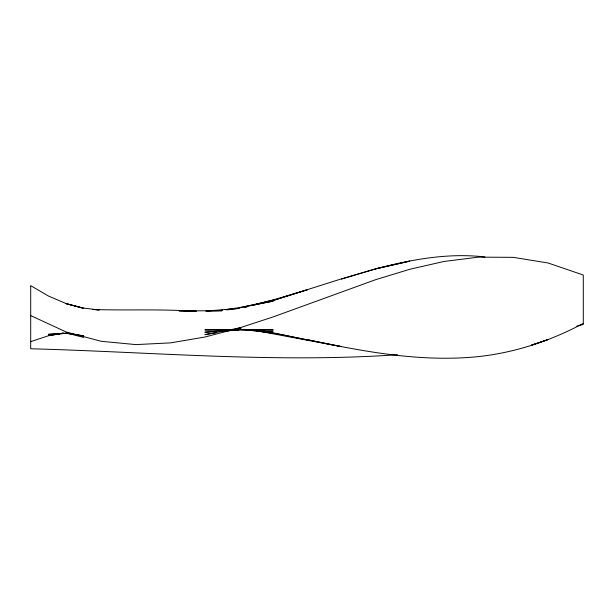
<?xml version="1.0" encoding="UTF-8"?>
<svg xmlns="http://www.w3.org/2000/svg" width="614" height="614" viewBox="0 0 614 614"><rect width="100%" height="100%" fill="white"/><g stroke="black" fill="none" stroke-linecap="round" stroke-linejoin="round"><path stroke-width="0.92" d="M583.3 323.401C550.819 340.762 515.246 352.597 478.559 356.58C421.035 362.513 363.48 351.507 307.384 339.711L341.476 346.634L255.739 330.57M30.7 341.622L48.422 335.766L59.566 333.755M30.7 315.596L66.059 331.921L101.118 341.277L135.909 344.607L170.477 342.881L204.869 337.04L239.122 328.053L273.284 316.87L375.599 279.692L409.791 269.277L444.099 261.441L478.559 257.143L513.22 257.343L548.118 262.992L583.3 275.041L583.3 324.476L576.822 326.095M341.476 279.117L375.599 268.878L409.791 261.142L375.599 268.863C411.111 259.545 448.128 252.653 484.937 256.982M375.599 268.878L341.476 278.848L273.284 300.438L307.384 289.754L273.284 299.893L252.047 305.396M245.585 307.077L247.434 306.593L244.664 307.353M254.818 304.797L273.284 300.154L239.122 307.936L273.284 301.113L239.122 307.637L225.238 309.694M239.122 328.053L204.869 334.63L215.982 332.872M63.273 333.08L61.415 333.417L63.273 333.034M59.566 333.648L48.422 335.482L66.059 333.187L48.422 334.323L66.059 333.318L83.627 335.843L66.059 332.918L83.627 337.408M224.31 331.552L239.122 329.211L204.869 332.243L216.289 331.437M220.61 310.385L222.46 310.108M226.758 309.94L239.122 308.374L205.82 311.083M219.144 331.23L222.951 330.961M226.758 330.693L239.122 329.818L204.869 329.902L273.284 329.956L239.122 329.595L273.284 332.059L258.103 330.647M397.45 354.731C275.226 363.173 152.886 352.052 30.7 348.767L30.7 286.201M206.772 311.114L222.015 310.722L179.096 310.907L196.288 311.237L187.692 310.914M187.692 310.868C155.941 309.088 124.135 310.546 92.376 309.471L99.368 310.047M243.865 329.319L245.769 329.495M251.456 330.025L254.303 330.294M98.355 309.855L83.627 308.098L66.059 303.669L83.627 308.351L66.059 303.546L48.422 296.017L30.7 285.64M242.921 329.357L245.769 329.718M248.616 330.079L273.284 333.195L256.667 330.585M548.118 339.511L531.517 345.16L548.118 339.55M240.972 328.114L239.122 327.822L240.972 328.129M307.384 339.88L274.205 333.149L307.384 339.941"/></g></svg>
